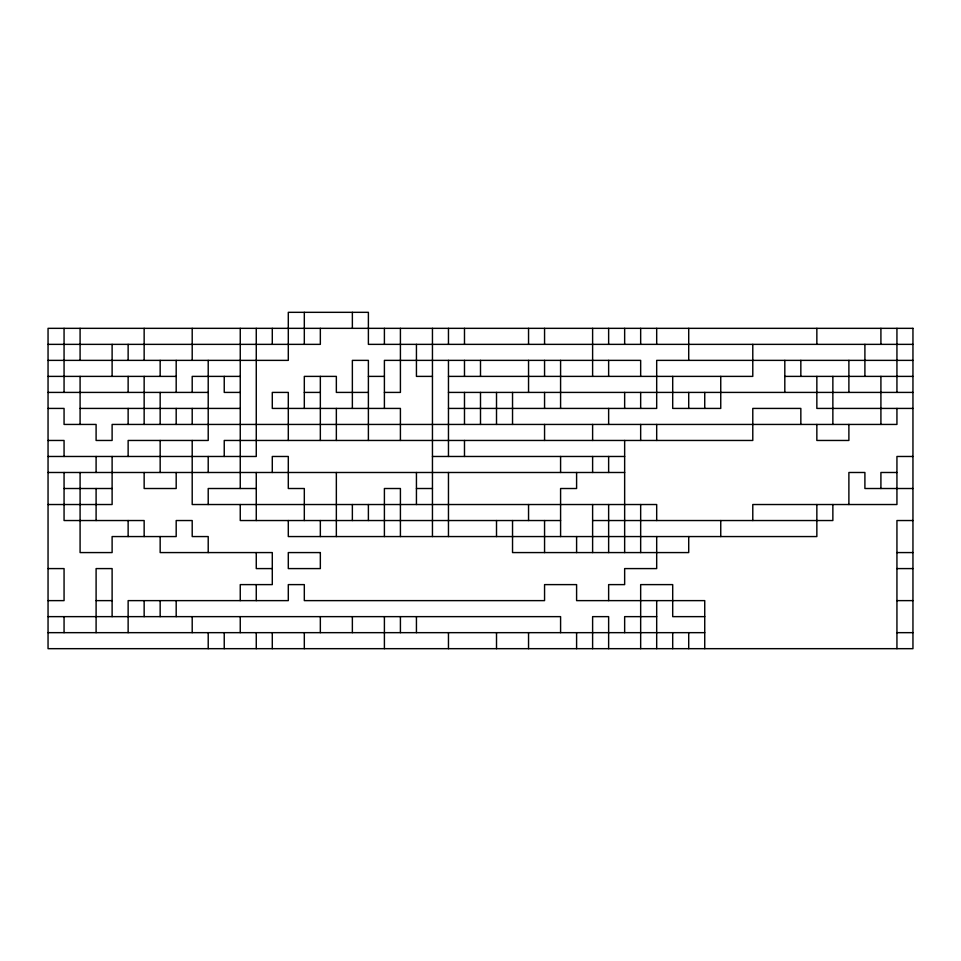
<?xml version="1.0" encoding="UTF-8"?>
<svg xmlns="http://www.w3.org/2000/svg" width="961" height="961" viewBox="0 0 961 961"><rect width="100%" height="100%" fill="white"/><g stroke="black" fill="none" stroke-linecap="round" stroke-linejoin="round"><path stroke-width="1.44" d="M48.05 344.362L320.337 344.362L320.337 328.338M912.95 344.362L368.387 344.362L368.387 312.325L288.3 312.325L288.3 360.375L48.05 360.375M912.95 360.375L656.687 360.375L656.687 408.425L448.463 408.425M48.05 376.388L176.187 376.388M240.25 376.388L192.2 376.388L192.2 392.412M368.387 376.388L384.4 376.388M432.45 376.388L416.437 376.388L416.437 344.362M448.463 376.388L752.787 376.388L752.787 344.362M784.813 376.388L912.95 376.388M48.05 392.412L208.213 392.412M240.25 392.412L224.237 392.412L224.237 376.388M304.313 392.412L320.337 392.412M368.387 392.412L336.35 392.412L336.35 376.388L304.313 376.388L304.313 408.425M384.4 392.412L400.413 392.412L400.413 328.338M448.463 392.412L912.95 392.412M48.05 408.425L64.063 408.425L64.063 424.438L96.1 424.438L96.1 440.462L112.113 440.462L112.113 424.438L896.937 424.438L896.937 408.425M80.087 408.425L240.25 408.425M912.95 408.425L816.85 408.425L816.85 376.388M48.05 440.462L64.063 440.462L64.063 456.475M48.05 456.475L256.263 456.475L256.263 328.338M432.45 456.475L624.65 456.475M912.95 456.475L896.937 456.475L896.937 504.525L752.787 504.525L752.787 520.538M48.05 472.488L624.65 472.488M896.937 472.488L880.913 472.488L880.913 488.512M64.063 488.512L112.113 488.512M256.263 488.512L208.213 488.512L208.213 504.525M416.437 488.512L432.45 488.512M912.95 488.512L864.9 488.512L864.9 472.488L848.887 472.488L848.887 504.525M48.05 504.525L112.113 504.525L112.113 456.475M560.587 520.538L240.25 520.538L240.25 504.525M592.613 520.538L832.863 520.538L832.863 504.525M912.95 520.538L896.937 520.538L896.937 648.675M896.937 552.575L912.95 552.575M48.05 568.588L64.063 568.588L64.063 600.625L48.05 600.625M272.287 568.588L256.263 568.588L256.263 552.575M896.937 568.588L912.95 568.588M96.1 600.625L112.113 600.625M896.937 600.625L912.95 600.625M48.05 616.638L560.587 616.638L560.587 632.662M656.687 616.638L624.65 616.638L624.65 632.662M704.737 616.638L672.7 616.638L672.7 584.612L640.663 584.612L640.663 648.675M48.05 632.662L704.737 632.662M896.937 632.662L912.95 632.662M896.937 328.338L896.937 392.412M880.913 328.338L880.913 344.362M880.913 376.388L880.913 424.438M864.9 344.362L864.9 376.388M848.887 360.375L848.887 392.412M848.887 424.438L848.887 440.462L816.85 440.462L816.85 424.438M832.863 376.388L832.863 424.438M816.85 328.338L816.85 344.362M816.85 504.525L816.85 536.562L288.3 536.562L288.3 520.538M800.837 360.375L800.837 376.388M800.837 424.438L800.837 408.425L752.787 408.425L752.787 440.462L224.237 440.462L224.237 456.475M784.813 360.375L784.813 392.412M720.75 376.388L720.75 408.425L672.7 408.425L672.7 376.388M720.75 520.538L720.75 536.562M704.737 392.412L704.737 408.425M704.737 648.675L704.737 600.625L576.6 600.625L576.6 584.612L544.563 584.612L544.563 600.625L304.313 600.625L304.313 584.612L288.3 584.612L288.3 600.625L128.137 600.625L128.137 632.662M688.713 328.338L688.713 360.375M688.713 392.412L688.713 408.425M688.713 536.562L688.713 552.575L512.537 552.575L512.537 520.538M688.713 632.662L688.713 648.675M672.7 632.662L672.7 648.675M656.687 328.338L656.687 344.362M656.687 424.438L656.687 440.462M656.687 520.538L656.687 504.525L192.2 504.525L192.2 440.462M656.687 536.562L656.687 568.588L624.65 568.588L624.65 584.612L608.637 584.612L608.637 600.625M656.687 600.625L656.687 648.675M640.663 328.338L640.663 344.362M640.663 376.388L640.663 360.375L384.4 360.375L384.4 408.425M640.663 392.412L640.663 408.425M640.663 424.438L640.663 440.462M640.663 504.525L640.663 552.575M624.65 328.338L624.65 344.362M624.65 392.412L624.65 408.425M624.65 440.462L624.65 552.575M608.637 328.338L608.637 344.362M608.637 360.375L608.637 376.388M608.637 408.425L608.637 424.438M608.637 456.475L608.637 472.488M608.637 504.525L608.637 552.575M608.637 648.675L608.637 616.638L592.613 616.638L592.613 648.675M592.613 328.338L592.613 376.388M592.613 424.438L592.613 440.462M592.613 456.475L592.613 472.488M592.613 504.525L592.613 552.575M576.6 472.488L576.6 488.512L560.587 488.512L560.587 536.562M576.6 536.562L576.6 552.575M576.6 632.662L576.6 648.675M560.587 360.375L560.587 408.425M560.587 456.475L560.587 472.488M544.563 328.338L544.563 344.362M544.563 360.375L544.563 376.388M544.563 392.412L544.563 408.425M544.563 424.438L544.563 440.462M544.563 520.538L544.563 552.575M528.55 328.338L528.55 344.362M528.55 360.375L528.55 392.412M528.55 504.525L528.55 520.538M528.55 632.662L528.55 648.675M512.537 392.412L512.537 424.438M496.513 392.412L496.513 424.438M496.513 520.538L496.513 536.562M496.513 632.662L496.513 648.675M480.5 360.375L480.5 376.388M480.5 392.412L480.5 424.438M464.487 328.338L464.487 344.362M464.487 360.375L464.487 376.388M464.487 392.412L464.487 424.438M464.487 440.462L464.487 456.475M448.463 328.338L448.463 344.362M448.463 360.375L448.463 456.475M448.463 472.488L448.463 536.562M448.463 632.662L448.463 648.675M432.45 328.338L432.45 536.562M416.437 472.488L416.437 504.525M416.437 616.638L416.437 632.662M400.413 440.462L400.413 408.425L272.287 408.425L272.287 392.412L288.3 392.412L288.3 440.462M400.413 536.562L400.413 488.512L384.4 488.512L384.4 536.562M400.413 616.638L400.413 632.662M384.4 328.338L384.4 344.362M384.4 616.638L384.4 648.675M368.387 440.462L368.387 360.375L352.363 360.375L352.363 408.425M368.387 504.525L368.387 520.538M352.363 312.325L352.363 328.338M352.363 504.525L352.363 520.538M352.363 616.638L352.363 632.662M336.35 408.425L336.35 440.462M336.35 472.488L336.35 536.562M320.337 376.388L320.337 440.462M320.337 520.538L320.337 536.562M320.337 616.638L320.337 632.662M304.313 312.325L304.313 344.362M304.313 520.538L304.313 488.512L288.3 488.512L288.3 456.475L272.287 456.475L272.287 472.488M304.313 632.662L304.313 648.675M272.287 328.338L272.287 344.362M272.287 632.662L272.287 648.675M256.263 472.488L256.263 520.538M256.263 584.612L256.263 600.625M256.263 632.662L256.263 648.675M240.25 328.338L240.25 488.512M240.25 600.625L240.25 584.612L272.287 584.612L272.287 552.575L160.163 552.575L160.163 536.562M240.25 616.638L240.25 632.662M224.237 632.662L224.237 648.675M208.213 360.375L208.213 440.462L128.137 440.462L128.137 456.475M208.213 456.475L208.213 472.488M208.213 552.575L208.213 536.562L192.2 536.562L192.2 520.538L176.187 520.538L176.187 536.562L112.113 536.562L112.113 552.575L80.087 552.575L80.087 472.488M208.213 632.662L208.213 648.675M192.2 328.338L192.2 360.375M192.2 408.425L192.2 424.438M192.2 616.638L192.2 632.662M176.187 360.375L176.187 392.412M176.187 408.425L176.187 424.438M176.187 472.488L176.187 488.512L144.15 488.512L144.15 472.488M176.187 600.625L176.187 616.638M160.163 360.375L160.163 376.388M160.163 392.412L160.163 424.438M160.163 440.462L160.163 472.488M160.163 600.625L160.163 616.638M144.15 328.338L144.15 360.375M144.15 376.388L144.15 424.438M144.15 536.562L144.15 520.538L64.063 520.538L64.063 472.488M144.15 600.625L144.15 616.638M128.137 344.362L128.137 360.375M128.137 376.388L128.137 392.412M128.137 408.425L128.137 424.438M128.137 520.538L128.137 536.562M112.113 344.362L112.113 376.388M112.113 616.638L112.113 568.588L96.1 568.588L96.1 632.662M96.1 456.475L96.1 472.488M96.1 488.512L96.1 520.538M80.087 328.338L80.087 360.375M80.087 376.388L80.087 424.438M64.063 328.338L64.063 392.412M64.063 616.638L64.063 632.662M912.95 328.338L48.05 328.338L48.05 648.675L912.95 648.675L912.95 328.338M320.337 552.575L288.3 552.575L288.3 568.588L320.337 568.588L320.337 552.575"/></g></svg>
